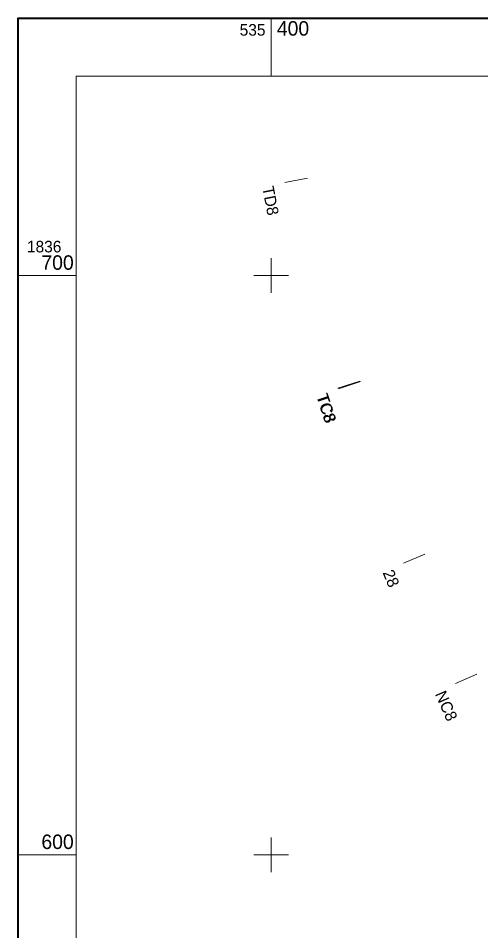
# Model space of a CAD drawing. Header units: metres. Extents: x 535356 to 535753, y 1836468 to 1836744.
# Drawn here: x 535356.3 to 535436.4, y 1836586.7 to 1836744.4 of the extents above; entities that cross this region are included whole.
import ezdxf
from ezdxf.enums import TextEntityAlignment as Align

# ---------------------------------------------------------------- set-up
doc = ezdxf.new("R2010")
doc.units = ezdxf.units.M
doc.header["$MEASUREMENT"] = 0
for name, color, linetype, lineweight in [('Level 2', 1, 'Continuous', 0), ('Level 62', 1, 'Continuous', 0), ('Level 63', 1, 'Continuous', 0)]:
    doc.layers.add(name, color=color, linetype=linetype, lineweight=lineweight)
doc.styles.add('Style-CHAR_FAST_FONT', font='CHAR_FAST_FONT.shx')

msp = doc.modelspace()

# ---------------------------------------------------------------- linework, layer by layer
at = {"layer": 'Level 2', "color": 7, "linetype": 'Continuous', "lineweight": 0}
for p, q in [((535406.29, 1836716.81), (535402.36, 1836716.04)), ((535415.36, 1836681.79), (535411.56, 1836680.56)), ((535415.44, 1836681.7), (535411.64, 1836680.45)), ((535426.59, 1836651.88), (535422.9, 1836650.34)), ((535435.52, 1836631.18), (535431.86, 1836629.57))]:
    msp.add_line(p, q, dxfattribs=at)
at = {"layer": 'Level 62', "color": 7, "linetype": 'Continuous', "lineweight": 0, "flags": 128}
msp.add_lwpolyline([(535366.33, 1836734.42), (535743.04, 1836734.42), (535743.04, 1836478.24), (535366.33, 1836478.24)], close=True, dxfattribs=at)
at = {"layer": 'Level 63', "color": 7, "linetype": 'Continuous', "lineweight": 0}
for p, q in [((535400, 1836734.42), (535400, 1836744.42)), ((535400, 1836697), (535400, 1836703)), ((535356.33, 1836700), (535366.33, 1836700)), ((535397, 1836700), (535403, 1836700)), ((535400, 1836597), (535400, 1836603)), ((535356.33, 1836600), (535366.33, 1836600)), ((535397, 1836600), (535403, 1836600))]:
    msp.add_line(p, q, dxfattribs=at)
at = {"layer": 'Level 63', "color": 7, "linetype": 'Continuous', "lineweight": 40, "flags": 128}
msp.add_lwpolyline([(535356.33, 1836468.24), (535356.33, 1836744.42), (535753.04, 1836744.42), (535753.04, 1836468.24)], close=True, dxfattribs=at)
at = {"layer": 'Level 63', "color": 7, "linetype": 'Continuous', "lineweight": 13, "flags": 128}
msp.add_lwpolyline([(535366.33, 1836478.24), (535366.33, 1836734.42), (535743.04, 1836734.42), (535743.04, 1836478.24)], close=True, dxfattribs=at)

# ---------------------------------------------------------------- texts
at = {"layer": 'Level 2', "color": 7, "linetype": 'Continuous', "lineweight": 0, "char_height": 2, "attachment_point": 1, "line_spacing_factor": 0.828316, "style": 'Style-CHAR_FAST_FONT'}
for s, insert, rotation in [('TD8\\P', (535400.42, 1836715.59), 281.0285), ('TC8\\P', (535409.68, 1836679.87), 287.9768), ('TC8\\P', (535409.76, 1836679.76), 288.1275), ('28\\P', (535421.09, 1836649.49), 292.6228), ('NC8\\P', (535430.12, 1836628.57), 293.7068)]:
    msp.add_mtext(s, dxfattribs=dict(at, insert=insert, rotation=rotation))
at = {"layer": 'Level 63', "color": 7, "linetype": 'Continuous', "lineweight": 0, "style": 'Style-CHAR_FAST_FONT'}
msp.add_text('535', height=2, dxfattribs=at).set_placement((535399.04, 1836741.42), align=Align.RIGHT)
for s, height, p in [('400', 2.5, (535401, 1836741.42)), ('1836', 2, (535357.83, 1836704)), ('700', 2.5, (535360.33, 1836701)), ('600', 2.5, (535360.33, 1836601))]:
    msp.add_text(s, height=height, dxfattribs=at).set_placement(p)

doc.saveas('drawing.dxf')
